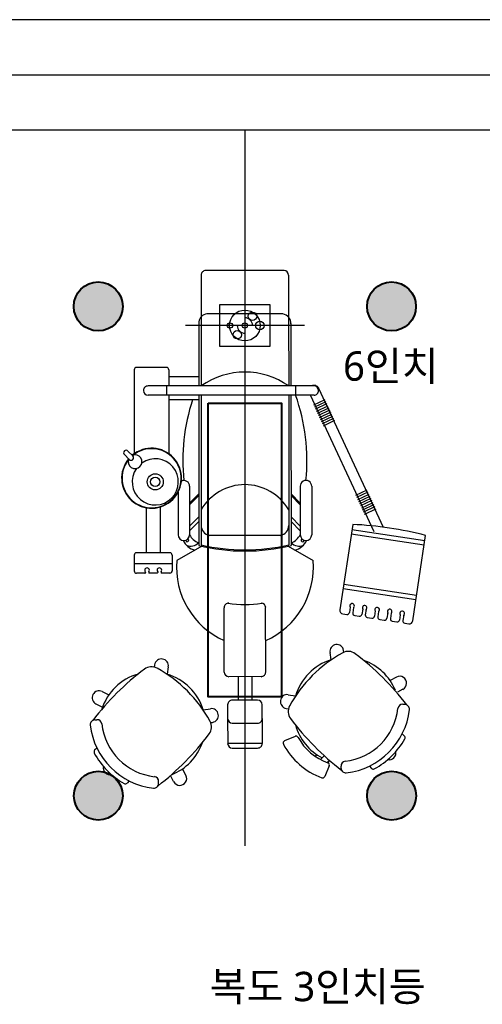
# Model space of a CAD drawing. Header units: metres. Extents: x 11578468 to 47831421, y -58341524 to -14256839.
# Drawn here: x 23844276 to 23846169, y -29081517 to -29077492 of the extents above; entities that cross this region are included whole.
import ezdxf

# ---------------------------------------------------------------- set-up
doc = ezdxf.new("R2010")
doc.units = ezdxf.units.M
doc.header["$LTSCALE"] = 50
doc.header["$MEASUREMENT"] = 0
doc.layers.get('0').update_dxf_attribs({"linetype": 'CONTINUOUS'})
doc.layers.add('#조명', color=40, linetype='CONTINUOUS')
doc.layers.add('wall', color=3, linetype='CONTINUOUS')
doc.layers.add('ha', color=8, linetype='CONTINUOUS', lineweight=5)
doc.styles.add('JT1', font='malgun.ttf')

msp = doc.modelspace()

# ---------------------------------------------------------------- hatches: boundary and pattern name
at = {"layer": 'wall', "ltscale": 10}
h = msp.add_hatch(color=1, dxfattribs=at)
h.dxf.hatch_style = 1
h.paths.add_polyline_path([(23844697.7, -29078664.4, 1), (23844497.7, -29078664.4, 1)])
h = msp.add_hatch(color=1, dxfattribs=at)
h.dxf.hatch_style = 1
h.paths.add_polyline_path([(23845897.7, -29078664.4, 1), (23845697.7, -29078664.4, 1)])
h = msp.add_hatch(color=1, dxfattribs=at)
h.dxf.hatch_style = 1
h.paths.add_polyline_path([(23844698, -29080664.4, 1), (23844498, -29080664.4, 1)])
h = msp.add_hatch(color=1, dxfattribs=at)
h.dxf.hatch_style = 1
h.paths.add_polyline_path([(23845898, -29080664.4, 1), (23845698, -29080664.4, 1)])

# ---------------------------------------------------------------- linework, layer by layer
at = {"layer": '#조명', "ltscale": 10}
msp.add_lwpolyline([(23845047.8, -29079059.7), (23845347.8, -29079059.7), (23845347.8, -29080259.7), (23845047.8, -29080259.7)], close=True, dxfattribs=at)
for centre in [(23844597.7, -29078664.4), (23845797.7, -29078664.4), (23844598, -29080664.4), (23845798, -29080664.4)]:
    msp.add_circle(centre, 100)
at = {"layer": 'ha'}
for p, q in [((23851027.7, -29077492.3), (23843927.7, -29077492.3)), ((23843987.7, -29077717.3), (23850967.7, -29077717.3)), ((23843927.7, -29077942.3), (23851027.7, -29077942.3)), ((23845197.5, -29077942.3), (23845198.1, -29080869.1)), ((23845018.5, -29078536.7), (23845018.5, -29078702.3)), ((23845357.9, -29078517.8), (23845037.3, -29078517.9)), ((23845376.8, -29078536.7), (23845376.8, -29078704.4)), ((23845301.4, -29078657.4), (23845093.9, -29078657.4)), ((23845093.9, -29078657.4), (23845094, -29078827.2)), ((23845197.7, -29078647.9), (23845197.7, -29078836.6)), ((23845301.4, -29078827.1), (23845301.4, -29078657.4)), ((23845352.8, -29078695.1), (23845042.3, -29078695.2)), ((23845009.1, -29078726.7), (23845009.1, -29078989.4)), ((23845018.5, -29078702.3), (23845018.6, -29078989.4)), ((23845376.8, -29078704.4), (23845376.9, -29078989.3)), ((23845386.3, -29078734.6), (23845386.3, -29078989.3)), ((23845441.3, -29078742.2), (23844954.1, -29078742.3)), ((23845292, -29078742.3), (23845103.3, -29078742.3)), ((23845094, -29078827.2), (23845301.4, -29078827.1)), ((23844745.1, -29078923.4), (23844745.2, -29079266.4)), ((23844877.1, -29078913.9), (23844754.5, -29078914)), ((23844886.5, -29078923.4), (23844886.6, -29078989.4)), ((23845009.1, -29078951.6), (23844886.6, -29078951.7)), ((23845480.6, -29078989.3), (23844801.7, -29078989.4)), ((23844877.1, -29078989.4), (23844877.1, -29079027.1)), ((23845405.2, -29078989.3), (23845405.2, -29079027)), ((23845764.9, -29079567.4), (23845499.8, -29078999.2)), ((23845480.6, -29079027), (23844801.7, -29079027.1)), ((23844886.6, -29079027.1), (23844886.6, -29079266.4)), ((23845009.1, -29079045.9), (23844886.6, -29079046)), ((23845009.1, -29079027.1), (23845009.3, -29079641.5)), ((23845018.6, -29079027.1), (23845018.7, -29079494.9)), ((23845376.9, -29079027), (23845377, -29079494.8)), ((23845386.3, -29079027), (23845386.4, -29079641.5)), ((23845726.5, -29079585.3), (23845466, -29079027)), ((23845479.2, -29079066.5), (23845526.2, -29079044.6)), ((23845483.2, -29079075.1), (23845530.2, -29079053.1)), ((23845487.2, -29079083.6), (23845534.2, -29079061.7)), ((23845491.2, -29079092.1), (23845538.2, -29079070.2)), ((23845495.2, -29079100.7), (23845542.2, -29079078.8)), ((23845499.2, -29079109.2), (23845546.2, -29079087.3)), ((23845503.1, -29079117.8), (23845550.1, -29079095.9)), ((23845507.1, -29079126.3), (23845554.1, -29079104.4)), ((23845511.1, -29079134.9), (23845558.1, -29079112.9)), ((23845515.1, -29079143.4), (23845562.1, -29079121.5)), ((23845519.1, -29079152), (23845566.1, -29079130)), ((23844739.4, -29079275.4), (23844719.3, -29079255.4)), ((23844724.7, -29079290), (23844704.7, -29079270)), ((23844924.4, -29079423.7), (23844924.4, -29079597.5)), ((23844971.5, -29079399.5), (23844971.5, -29079597.5)), ((23845424.1, -29079399.4), (23845424.1, -29079597.5)), ((23845471.2, -29079399.4), (23845471.3, -29079597.4)), ((23845651.6, -29079436.1), (23845698.6, -29079414.2)), ((23845655.6, -29079444.6), (23845702.6, -29079422.7)), ((23845009.2, -29079430.6), (23844971.5, -29079468.4)), ((23845009.2, -29079437.3), (23844971.5, -29079475)), ((23845386.4, -29079430.6), (23845424.1, -29079468.3)), ((23845386.4, -29079437.2), (23845424.1, -29079475)), ((23845659.6, -29079453.2), (23845706.6, -29079431.2)), ((23845663.6, -29079461.7), (23845710.6, -29079439.8)), ((23845667.6, -29079470.3), (23845714.6, -29079448.3)), ((23845671.6, -29079478.8), (23845718.6, -29079456.9)), ((23844794, -29079487.2), (23844794.1, -29079671.6)), ((23844850.6, -29079484.1), (23844850.7, -29079671.6)), ((23845018.7, -29079494.9), (23845018.7, -29079638.9)), ((23845377, -29079494.8), (23845377, -29079638.9)), ((23845675.6, -29079487.4), (23845722.6, -29079465.4)), ((23845679.5, -29079495.9), (23845726.5, -29079474)), ((23845683.5, -29079504.4), (23845730.5, -29079482.5)), ((23845687.5, -29079513), (23845734.5, -29079491.1)), ((23845009.2, -29079524.9), (23844971.5, -29079562.7)), ((23845009.2, -29079543.8), (23844971.5, -29079581.5)), ((23845386.4, -29079524.9), (23845424.1, -29079562.6)), ((23845386.4, -29079543.7), (23845424.1, -29079581.4)), ((23845638.8, -29079555.7), (23845586.1, -29079905.2)), ((23845635.7, -29079575.7), (23845934.1, -29079620.6)), ((23845343.4, -29079600.3), (23845052.2, -29079600.3)), ((23845632.9, -29079594.4), (23845931.3, -29079639.3)), ((23845884.5, -29079950.1), (23845937.1, -29079600.6)), ((23845021.1, -29079644.3), (23844918.9, -29079703.4)), ((23845374.7, -29079644.3), (23845476.8, -29079703.3)), ((23844744.7, -29079681.1), (23844745.1, -29079745.4)), ((23844890.6, -29079671.6), (23844754.1, -29079671.6)), ((23844900, -29079680.9), (23844900.3, -29079744.8)), ((23844900.2, -29079716.5), (23844744.9, -29079717.1)), ((23844788.5, -29079754.7), (23844754.5, -29079754.8)), ((23844790.3, -29079749.1), (23844790.4, -29079752.8)), ((23844804.5, -29079749.1), (23844804.5, -29079752.7)), ((23844839, -29079754.5), (23844806.4, -29079754.6)), ((23844840.9, -29079748.9), (23844840.9, -29079752.6)), ((23844855, -29079748.9), (23844855, -29079752.5)), ((23844890.9, -29079754.3), (23844856.9, -29079754.4)), ((23845599.3, -29079818.1), (23845897.6, -29079863)), ((23845602.1, -29079799.4), (23845900.4, -29079844.4)), ((23845113.1, -29080159), (23845113, -29079895.8)), ((23845197.9, -29079892.5), (23845198, -29080449.7)), ((23845282.8, -29080159), (23845282.7, -29079895.7)), ((23845628.4, -29079893.6), (23845625.1, -29079915.4)), ((23845628.4, -29079893.6), (23845627.9, -29079897.2)), ((23845642.4, -29079895.7), (23845639.1, -29079917.5)), ((23845642.4, -29079895.7), (23845641.8, -29079899.3)), ((23845679.7, -29079901.4), (23845676.4, -29079923.2)), ((23845679.7, -29079901.4), (23845679.1, -29079905)), ((23845693.7, -29079903.5), (23845690.4, -29079925.3)), ((23845693.7, -29079903.5), (23845693.1, -29079907.1)), ((23845598.4, -29079921), (23845614.4, -29079923.4)), ((23845647, -29079928.3), (23845665.7, -29079931.1)), ((23845698.3, -29079936), (23845716.9, -29079938.8)), ((23845731, -29079909.1), (23845727.7, -29079930.9)), ((23845731, -29079909.1), (23845730.4, -29079912.7)), ((23845745, -29079911.2), (23845741.7, -29079933)), ((23845745, -29079911.2), (23845744.4, -29079914.8)), ((23845749.6, -29079943.7), (23845768.2, -29079946.5)), ((23845782.3, -29079916.8), (23845779, -29079938.6)), ((23845782.3, -29079916.8), (23845781.7, -29079920.4)), ((23845796.2, -29079918.9), (23845792.9, -29079940.7)), ((23845796.2, -29079918.9), (23845795.7, -29079922.5)), ((23845833.5, -29079924.5), (23845830.2, -29079946.3)), ((23845833.5, -29079924.5), (23845833, -29079928.1)), ((23845847.5, -29079926.6), (23845844.2, -29079948.4)), ((23845847.5, -29079926.6), (23845847, -29079930.3)), ((23845800.9, -29079951.4), (23845819.5, -29079954.2)), ((23845852.1, -29079959.2), (23845869.1, -29079961.7)), ((23845550.8, -29080109.2), (23845546, -29080079.4)), ((23845603, -29080077.4), (23845601.8, -29080070.3)), ((23844828.3, -29080129.5), (23844826.9, -29080138.7)), ((23844884.2, -29080138.1), (23844879.6, -29080167.9)), ((23845263.9, -29080177.8), (23845131.9, -29080177.9)), ((23845169.6, -29080177.9), (23845169.7, -29080273.5)), ((23845226.2, -29080177.8), (23845226.2, -29080273.5)), ((23845818.3, -29080179.3), (23845791.6, -29080193.1)), ((23844614.1, -29080238.7), (23844640.9, -29080252.5)), ((23845375.4, -29080251.6), (23845405.2, -29080256.2)), ((23845844.3, -29080229.6), (23845821.5, -29080241.4)), ((23844588.2, -29080289), (23844614.9, -29080302.8)), ((23845026.7, -29080313.6), (23845056.4, -29080308.7)), ((23845127.2, -29080292.3), (23845127.2, -29080348.9)), ((23845249.8, -29080273.5), (23845146.1, -29080273.5)), ((23845268.7, -29080348.9), (23845268.7, -29080292.3)), ((23845366.8, -29080307.6), (23845375.9, -29080309)), ((23845852.8, -29080291.4), (23845843.4, -29080291)), ((23845127.2, -29080348.9), (23845127.3, -29080450.9)), ((23845268.7, -29080348.9), (23845268.7, -29080450.8)), ((23844583.1, -29080354.3), (23844592.6, -29080353.9)), ((23845058.4, -29080365.7), (23845065.6, -29080364.6)), ((23845146.1, -29080367.8), (23845249.8, -29080367.8)), ((23845403.1, -29080421.8), (23845359.7, -29080440.5)), ((23845841.4, -29080411.4), (23845850.5, -29080420.5)), ((23844592.2, -29080469.7), (23844583, -29080478.9)), ((23845268.7, -29080450.8), (23845127.3, -29080450.9)), ((23845146.1, -29080469.7), (23845249.8, -29080469.7)), ((23845487.2, -29080504.6), (23845491.4, -29080496.1)), ((23845506.9, -29080516.5), (23845521.7, -29080501.7)), ((23845543.1, -29080542.6), (23845524.4, -29080586)), ((23845534.5, -29080528.9), (23845543.7, -29080519.7)), ((23845537.7, -29080530.1), (23845542.1, -29080521.3)), ((23845591.5, -29080552.7), (23845591.1, -29080543.3)), ((23845706.9, -29080543.6), (23845716.1, -29080552.8)), ((23844906.2, -29080607), (23844893.2, -29080581.8)), ((23844956.5, -29080581.1), (23844942.7, -29080554.3)), ((23844724.4, -29080604.2), (23844715.4, -29080613.2)), ((23844844.5, -29080615.6), (23844844.9, -29080606.1))]:
    msp.add_line(p, q, dxfattribs=at)
for centre, radius in [((23845197.7, -29078742.3), 62.9), ((23845228.8, -29078704.5), 17.2), ((23845136.4, -29078742.3), 10.8), ((23845197.7, -29078742.3), 10.8), ((23845259, -29078742.3), 17.2), ((23845166.6, -29078780), 17.2), ((23844830.9, -29079381.5), 33), ((23844830.9, -29079381.5), 18.9)]:
    msp.add_circle(centre, radius, dxfattribs=at)
for centre, radius, start, end in [((23845037.3, -29078536.7), 18.9, 90.0077, 180.0113), ((23845357.9, -29078536.7), 18.9, 0.0114, 90.0077), ((23845044.9, -29078731.1), 36.1, 94.1299, 172.9696), ((23845345.3, -29078735.3), 40.9, 359.0499, 79.4936), ((23845197.7, -29078742.3), 31.5, 0.0103, 90.0103), ((23845197.7, -29078742.3), 31.5, 180.0103, 270.0103), ((23844754.5, -29078923.4), 9.43, 90.0103, 180.0103), ((23844877.1, -29078923.4), 9.43, 0.0103, 90.0103), ((23845197.8, -29079244.7), 311.9, 54.9592, 125.0615), ((23844801.7, -29079008.2), 18.9, 90.0103, 180.0103), ((23844801.7, -29079008.2), 18.9, 180.0103, 270.0103), ((23845480.6, -29079008.1), 21.2, 25.0103, 117.2764), ((23845480.6, -29079008.1), 18.9, 0.0103, 90.0103), ((23845480.6, -29079008.1), 18.9, 270.0103, 0.0103), ((23845737, -29079294.8), 793.3, 161.7184, 185.8742), ((23844658.5, -29079295), 793.3, 354.1464, 19.7429), ((23844815.9, -29079366.6), 122.6, 139.8684, 130.1606), ((23844815.9, -29079366.6), 120.7, 141.7513, 128.2669), ((23844712, -29079262.7), 10.4, 45.0103, 225.0103), ((23844748.5, -29079299.1), 28.3, 156.5443, 113.5239), ((23844732, -29079282.7), 10.4, 225.0103, 45.0103), ((23844830.9, -29079381.5), 94.3, 144.5335, 125.4851), ((23844947.9, -29079399.5), 23.6, 0.0103, 115.0679), ((23845447.7, -29079399.4), 23.6, 0.0103, 180.0103), ((23845197.8, -29079600.3), 207.4, 30.283, 149.7377), ((23845059.6, -29079560.1), 40.9, 179.0499, 259.5971), ((23845336.1, -29079560.1), 40.9, 280.3214, 0.9707), ((23845577.6, -29080974.8), 1420.4, 75.3382, 87.5324), ((23844948, -29079597.5), 23.6, 180.0103, 0.0103), ((23845007.8, -29079593.3), 68.4, 203.8089, 257.9393), ((23844961.7, -29079620.1), 6.22, 184.1387, 54.5828), ((23845032.9, -29079567.3), 68.4, 206.2439, 248.6469), ((23845362.8, -29079567.2), 68.4, 291.3738, 333.7767), ((23845387.8, -29079593.3), 68.4, 282.0792, 336.2118), ((23845447.7, -29079597.5), 23.6, 180.0103, 0.0103), ((23845434, -29079620), 6.22, 125.4379, 355.8819), ((23844975.6, -29079597.2), 46.8, 248.5822, 313.7939), ((23845197.8, -29078877.7), 786.7, 256.1359, 283.8747), ((23845197.8, -29078877.7), 782, 256.7614, 283.2492), ((23845420, -29079597.2), 46.8, 226.2268, 291.4385), ((23844754.1, -29079681), 9.43, 90.0103, 180.3108), ((23844890.6, -29079681), 9.43, 0.2186, 90.0103), ((23845246.2, -29079730.2), 328.4, 175.3188, 246.0817), ((23845149.5, -29079730.2), 328.4, 293.9389, 4.7019), ((23844754.5, -29079745.4), 9.43, 180.314, 270.314), ((23844797.4, -29079742.8), 9.43, 318.8058, 221.625), ((23844847.9, -29079742.7), 9.43, 318.8058, 221.625), ((23844890.8, -29079744.9), 9.43, 270.2154, 0.2154), ((23844788.5, -29079752.8), 1.89, 270.2154, 0.2154), ((23844806.4, -29079752.7), 1.89, 180.2154, 270.2154), ((23844839, -29079752.6), 1.89, 270.2154, 0.2154), ((23844856.9, -29079752.5), 1.89, 180.2154, 270.2154), ((23845131.9, -29079895.8), 18.9, 90.0103, 180.0103), ((23845197.8, -29079496.6), 386.6, 259.7887, 280.2319), ((23845263.9, -29079895.7), 18.9, 0.0103, 90.0103), ((23845600.2, -29079906.9), 14.1, 172.8709, 262.8706), ((23845636.3, -29079888.5), 9.43, 309.9931, 212.8123), ((23845687.6, -29079896.3), 9.43, 309.9931, 212.8123), ((23845738.9, -29079904), 9.43, 309.9931, 212.8123), ((23845790.2, -29079911.7), 9.43, 309.9931, 212.8123), ((23845615.8, -29079914), 9.43, 261.4353, 351.3949), ((23845648.4, -29079918.9), 9.43, 171.3949, 261.4353), ((23845667.1, -29079921.8), 9.43, 261.4353, 351.3949), ((23845699.7, -29079926.7), 9.43, 171.3949, 261.4353), ((23845718.3, -29079929.5), 9.43, 261.4353, 351.3949), ((23845751, -29079934.4), 9.43, 171.3949, 261.4353), ((23845769.6, -29079937.2), 9.43, 261.4353, 351.3949), ((23845802.3, -29079942.1), 9.43, 171.3949, 261.4353), ((23845820.9, -29079944.9), 9.43, 261.4353, 351.3949), ((23845841.5, -29079919.4), 9.43, 309.9931, 212.8123), ((23845853.5, -29079949.8), 9.43, 171.3949, 261.4353), ((23845870.6, -29079947.7), 14.1, 264.0878, 349.9997), ((23845573.9, -29080074.8), 28.3, 9.2719, 189.2719), ((23844856.3, -29080133.8), 28.3, 351.2719, 171.2719), ((23845863.3, -29080563.1), 551, 118.8079, 151.2127), ((23845620.5, -29080121.6), 47.1, 52.9044, 118.8079), ((23844966.9, -29080985.9), 1130.8, 37.7549, 52.9044), ((23845469.3, -29081048.5), 1130.8, 127.1163, 142.2658), ((23844815.4, -29080184.4), 47.1, 61.2127, 127.1163), ((23844572.8, -29080626), 551, 28.8079, 61.2127), ((23845613.4, -29080316.8), 216.9, 106.7317, 164.0947), ((23845613.4, -29080316.8), 216.9, 22.591, 70.9279), ((23844819.1, -29080376.1), 216.9, 105.5945, 162.4909), ((23844819.1, -29080376.1), 216.9, 16.7317, 74.0947), ((23845131.9, -29080159), 18.9, 180.0103, 270.0103), ((23845263.9, -29080159), 18.9, 270.0103, 0.0103), ((23845831.3, -29080204.5), 28.3, 297.2719, 117.2719), ((23844601.1, -29080263.9), 28.3, 62.7488, 242.7488), ((23845371.1, -29080279.6), 28.3, 81.2719, 261.2719), ((23845061, -29080336.6), 28.3, 279.2719, 99.2719), ((23845146.1, -29080292.3), 18.9, 90.0103, 180.0103), ((23845249.8, -29080292.3), 18.9, 0.0103, 90.0103), ((23845421.7, -29080320.4), 47.1, 151.2127, 217.1163), ((23845580.3, -29080280.2), 245.2, 276.4641, 353.5566), ((23845842.6, -29080309.8), 18.9, 87.6526, 173.5566), ((23845852.1, -29080310.2), 18.9, 353.6981, 87.6526), ((23845146.1, -29080348.9), 18.9, 180.0103, 270.0103), ((23845249.8, -29080348.9), 18.9, 270.0103, 0.0103), ((23846285.8, -29079666.6), 1130.8, 217.1163, 232.2658), ((23845580.3, -29080280.2), 292.3, 276.3226, 353.6981), ((23844583.9, -29080373.1), 18.9, 92.368, 186.3226), ((23844855.7, -29080343), 292.3, 186.3226, 263.6981), ((23844593.3, -29080372.7), 18.9, 6.4641, 92.368), ((23844855.7, -29080343), 245.2, 186.4641, 263.5566), ((23845014.3, -29080383.2), 47.1, 322.9044, 28.8079), ((23845613.4, -29080316.8), 216.9, 195.5945, 242.6887), ((23844150, -29079729.6), 1130.8, 307.7549, 322.9044), ((23845406.9, -29080430.4), 9.43, 28.8224, 113.3214), ((23845613.4, -29080316.8), 226.3, 208.8224, 250.4214), ((23845843.8, -29080427.1), 9.43, 330.8577, 45.0103), ((23844819.1, -29080376.1), 216.9, 291.0383, 340.9279), ((23845146.1, -29080450.8), 18.9, 180.0103, 270.0103), ((23845249.8, -29080450.8), 18.9, 270.0103, 0.0103), ((23845363.4, -29080449.2), 9.43, 113.3214, 207.9034), ((23845613.4, -29080316.8), 292.3, 207.9034, 249.8004), ((23845580.3, -29080280.2), 311.2, 298.1868, 330.8577), ((23844589.7, -29080485.5), 9.43, 135.0103, 208.1868), ((23844855.7, -29080343), 311.2, 208.1868, 240.8577), ((23845787.6, -29080489.3), 28.3, 258.6906, 10.8057), ((23844646.5, -29080550.3), 28.3, 168.6906, 280.8057), ((23845534.4, -29080538.9), 9.43, 336.6993, 70.4214), ((23845610, -29080542.5), 18.9, 96.4641, 182.368), ((23844826, -29080605.3), 18.9, 357.6526, 83.5566), ((23844931.4, -29080594), 28.3, 207.2719, 27.2719), ((23845515.7, -29080582.3), 9.43, 249.8004, 336.6993), ((23845610.4, -29080552), 18.9, 182.368, 276.3226), ((23845722.8, -29080546.1), 9.43, 225.0103, 298.1868), ((23844708.7, -29080606.5), 9.43, 240.8577, 315.0103), ((23844825.7, -29080614.8), 18.9, 263.6981, 357.6526)]:
    msp.add_arc(centre, radius, start, end, dxfattribs=at)

# ---------------------------------------------------------------- texts
at = {"layer": 'ha', "style": 'JT1'}
for s, p in [('6인치', (23845599.4, -29078968.2)), ('복도 3인치등', (23845054.2, -29081504.4))]:
    msp.add_text(s, height=120, dxfattribs=at).set_placement(p)

doc.saveas('drawing.dxf')
